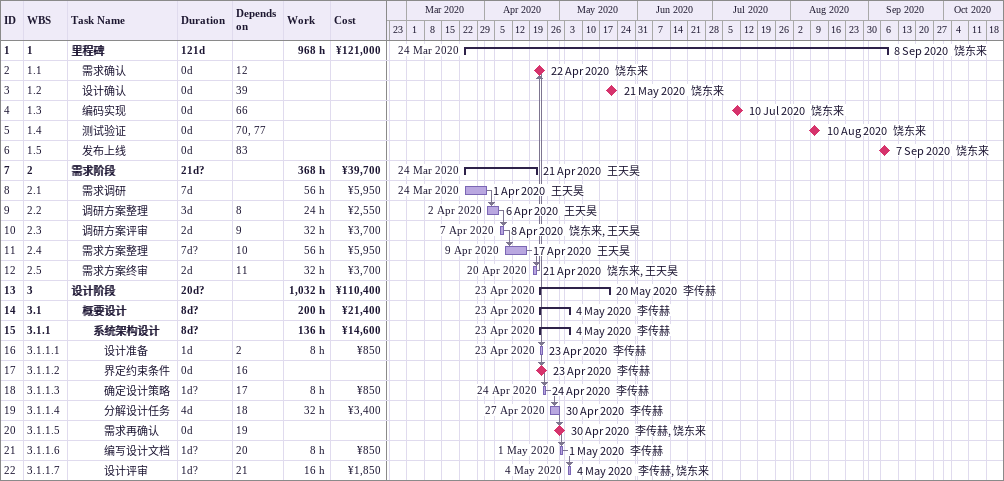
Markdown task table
| ID | WBS | Task | Duration | Start | Finish | Predecessors | Resources | Work (h) | Cost (¥) |
|---|---|---|---|---|---|---|---|---|---|
| 1 | 1 | **里程碑** | 121d | 2020-03-24 | 2020-09-08 |  | 饶东来 | 968 | 121000 |
| 2 | 1.1 | 需求确认 | 0d | 2020-04-22 | 2020-04-22 | 12 | 饶东来 |  |  |
| 3 | 1.2 | 设计确认 | 0d | 2020-05-21 | 2020-05-21 | 39 | 饶东来 |  |  |
| 4 | 1.3 | 编码实现 | 0d | 2020-07-10 | 2020-07-10 | 66 | 饶东来 |  |  |
| 5 | 1.4 | 测试验证 | 0d | 2020-08-10 | 2020-08-10 | 70, 77 | 饶东来 |  |  |
| 6 | 1.5 | 发布上线 | 0d | 2020-09-07 | 2020-09-07 | 83 | 饶东来 |  |  |
| 7 | 2 | **需求阶段** | 21d? | 2020-03-24 | 2020-04-21 |  | 王天昊 | 368 | 39700 |
| 8 | 2.1 | 需求调研 | 7d | 2020-03-24 | 2020-04-01 |  | 王天昊 | 56 | 5950 |
| 9 | 2.2 | 调研方案整理 | 3d | 2020-04-02 | 2020-04-06 | 8 | 王天昊 | 24 | 2550 |
| 10 | 2.3 | 调研方案评审 | 2d | 2020-04-07 | 2020-04-08 | 9 | 饶东来, 王天昊 | 32 | 3700 |
| 11 | 2.4 | 需求方案整理 | 7d? | 2020-04-09 | 2020-04-17 | 10 | 王天昊 | 56 | 5950 |
| 12 | 2.5 | 需求方案终审 | 2d | 2020-04-20 | 2020-04-21 | 11 | 饶东来, 王天昊 | 32 | 3700 |
| 13 | 3 | **设计阶段** | 20d? | 2020-04-23 | 2020-05-20 |  | 李传赫 | 1032 | 110400 |
| 14 | 3.1 | **概要设计** | 8d? | 2020-04-23 | 2020-05-04 |  | 李传赫 | 200 | 21400 |
| 15 | 3.1.1 | **系统架构设计** | 8d? | 2020-04-23 | 2020-05-04 |  | 李传赫 | 136 | 14600 |
| 16 | 3.1.1.1 | 设计准备 | 1d | 2020-04-23 | 2020-04-23 | 2 | 李传赫 | 8 | 850 |
| 17 | 3.1.1.2 | 界定约束条件 | 0d | 2020-04-23 | 2020-04-23 | 16 | 李传赫 |  |  |
| 18 | 3.1.1.3 | 确定设计策略 | 1d? | 2020-04-24 | 2020-04-24 | 17 | 李传赫 | 8 | 850 |
| 19 | 3.1.1.4 | 分解设计任务 | 4d | 2020-04-27 | 2020-04-30 | 18 | 李传赫 | 32 | 3400 |
| 20 | 3.1.1.5 | 需求再确认 | 0d | 2020-04-30 | 2020-04-30 | 19 | 李传赫, 饶东来 |  |  |
| 21 | 3.1.1.6 | 编写设计文档 | 1d? | 2020-05-01 | 2020-05-01 | 20 | 李传赫 | 8 | 850 |
| 22 | 3.1.1.7 | 设计评审 | 1d? | 2020-05-04 | 2020-05-04 | 21 | 李传赫, 饶东来 | 16 | 1850 |
